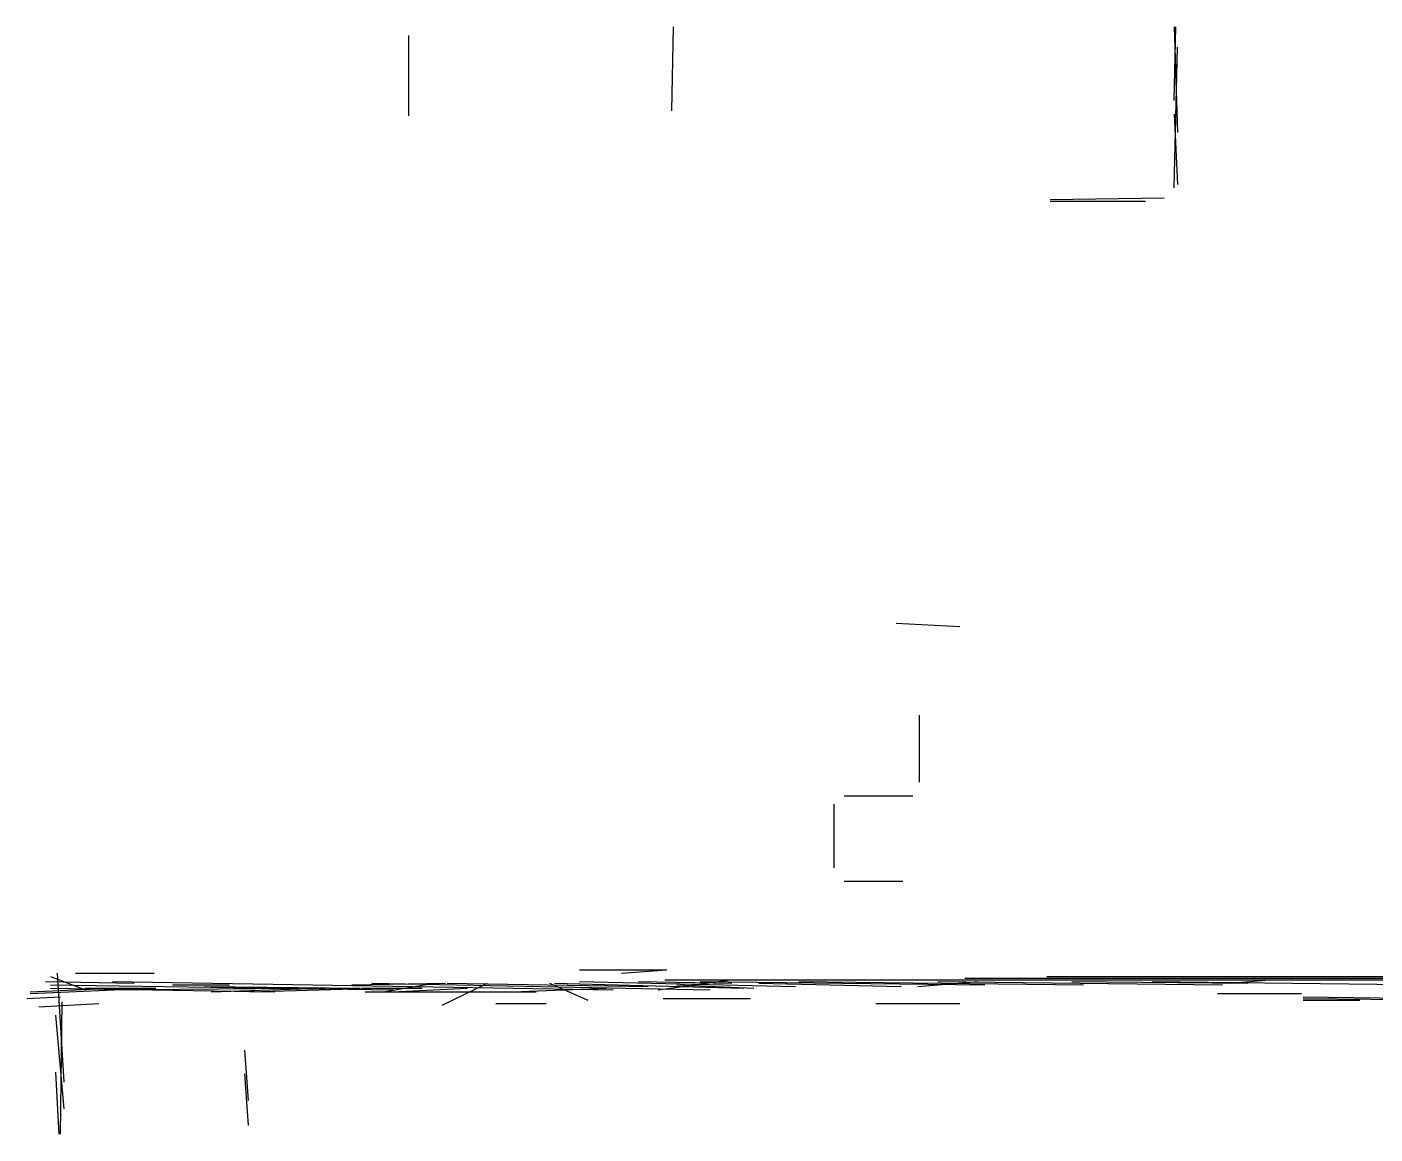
# Model space of a CAD drawing. Header units: metres. Extents: x 0.1 to 46.8, y -33.1 to 0.
# Drawn here: x 5.82 to 13.87, y -6.61 to 0 of the extents above; entities that cross this region are included whole.
import ezdxf

# ---------------------------------------------------------------- set-up
doc = ezdxf.new("R2010")
doc.units = ezdxf.units.M
doc.layers.add('Lines', color=7, linetype='Continuous')
doc.layers.add('Walls', color=2, linetype='Continuous')

msp = doc.modelspace()

# ---------------------------------------------------------------- linework, layer by layer
at = {"layer": 'Lines'}
for p, q in [((9.67, -0.5), (9.68, 0)), ((12.67, 0), (12.69, -0.63)), ((12.67, -0.44), (12.68, 0)), ((8.1, -0.53), (8.1, -0.05)), ((12.67, -0.96), (12.69, -0.12)), ((12.67, -0.52), (12.69, -0.94)), ((11.93, -1.03), (12.61, -1.02)), ((11.93, -1.04), (12.5, -1.04)), ((11.01, -3.56), (11.39, -3.58)), ((11.15, -4.51), (11.15, -4.11)), ((10.64, -5.02), (10.64, -4.64)), ((10.7, -4.59), (11.11, -4.59)), ((10.7, -5.1), (11.05, -5.1)), ((9.12, -5.63), (9.64, -5.63)), ((9.37, -5.65), (9.64, -5.63)), ((5.93, -5.7), (6.46, -5.71)), ((5.96, -5.67), (6.17, -5.75)), ((6, -5.65), (6.04, -6.3)), ((6.11, -5.65), (6.58, -5.65)), ((6.33, -5.7), (9.32, -5.75)), ((7.76, -5.72), (8.32, -5.71)), ((7.88, -5.71), (9.9, -5.75)), ((7.95, -5.76), (8.25, -5.71)), ((8.3, -5.84), (8.57, -5.71)), ((8.33, -5.71), (9.53, -5.73)), ((8.94, -5.71), (9.17, -5.81)), ((8.97, -5.71), (10.1, -5.74)), ((9.12, -5.7), (10.41, -5.73)), ((9.47, -5.7), (10.03, -5.71)), ((9.59, -5.75), (10.02, -5.69)), ((9.63, -5.69), (23.99, -5.69)), ((9.84, -5.7), (11.54, -5.72)), ((10.19, -5.71), (11.04, -5.73)), ((10.43, -5.7), (12.13, -5.72)), ((11.14, -5.73), (11.5, -5.7)), ((11.26, -5.7), (12.96, -5.72)), ((11.42, -5.68), (23.07, -5.68)), ((11.91, -5.67), (22.82, -5.67)), ((12.06, -5.7), (13.11, -5.71)), ((12.54, -5.7), (14.25, -5.72)), ((13, -5.71), (13.24, -5.69)), ((5.82, -5.8), (6.02, -5.79)), ((5.84, -5.77), (6.57, -5.74)), ((5.84, -5.76), (6.33, -5.74)), ((5.96, -5.72), (8.01, -5.75)), ((5.96, -5.74), (7.3, -5.76)), ((6.17, -5.74), (6.59, -5.74)), ((6.28, -5.75), (7.41, -5.74)), ((6.69, -5.72), (7.03, -5.72)), ((6.88, -5.73), (7.81, -5.74)), ((6.92, -5.76), (7.57, -5.74)), ((7.15, -5.76), (7.91, -5.74)), ((7.82, -5.74), (8.18, -5.74)), ((7.84, -5.76), (8.86, -5.76)), ((8, -5.76), (8.45, -5.74)), ((8.72, -5.76), (9.28, -5.74)), ((9.7, -5.72), (10.16, -5.74)), ((12.93, -5.77), (13.43, -5.77)), ((13.44, -5.79), (14.97, -5.81)), ((5.89, -5.85), (6.25, -5.83)), ((6.02, -6.61), (6.03, -5.82)), ((8.62, -5.83), (8.92, -5.83)), ((9.62, -5.8), (10.14, -5.8)), ((10.89, -5.83), (11.39, -5.83)), ((13.44, -5.8), (14.35, -5.81)), ((13.44, -5.81), (13.78, -5.81)), ((5.99, -5.9), (6.04, -6.46)), ((7.12, -6.11), (7.14, -6.41)), ((5.99, -6.24), (6.01, -6.61)), ((7.12, -6.25), (7.14, -6.56))]:
    msp.add_line(p, q, dxfattribs=at)
at = {"layer": 'Walls'}
for p, q in [((12.67, 0), (12.69, -0.63)), ((12.67, -0.96), (12.69, -0.12)), ((9.12, -5.63), (9.64, -5.63)), ((9.12, -5.63), (9.64, -5.63)), ((9.12, -5.63), (9.64, -5.63)), ((9.12, -5.63), (9.64, -5.63)), ((9.12, -5.63), (9.64, -5.63)), ((9.12, -5.63), (9.64, -5.63)), ((9.12, -5.63), (9.64, -5.63)), ((5.93, -5.7), (6.46, -5.71)), ((5.93, -5.7), (6.46, -5.71)), ((5.93, -5.7), (6.46, -5.71)), ((6, -5.65), (6.04, -6.3)), ((6, -5.65), (6.04, -6.3)), ((6.33, -5.7), (9.32, -5.75)), ((6.33, -5.7), (9.32, -5.75)), ((6.33, -5.7), (9.32, -5.75)), ((6.33, -5.7), (9.32, -5.75)), ((6.33, -5.7), (9.32, -5.75)), ((7.76, -5.72), (8.32, -5.71)), ((7.76, -5.72), (8.32, -5.71)), ((7.76, -5.72), (8.32, -5.71)), ((7.76, -5.72), (8.32, -5.71)), ((7.76, -5.72), (8.32, -5.71)), ((7.88, -5.71), (9.9, -5.75)), ((7.88, -5.71), (9.9, -5.75)), ((7.88, -5.71), (9.9, -5.75)), ((8.33, -5.71), (9.53, -5.73)), ((8.33, -5.71), (9.53, -5.73)), ((8.33, -5.71), (9.53, -5.73)), ((8.97, -5.71), (10.1, -5.74)), ((8.97, -5.71), (10.1, -5.74)), ((8.97, -5.71), (10.1, -5.74)), ((8.97, -5.71), (10.1, -5.74)), ((8.97, -5.71), (10.1, -5.74)), ((8.97, -5.71), (10.1, -5.74)), ((8.97, -5.71), (10.1, -5.74)), ((9.12, -5.7), (10.41, -5.73)), ((9.12, -5.7), (10.41, -5.73)), ((9.12, -5.7), (10.41, -5.73)), ((9.47, -5.7), (10.03, -5.71)), ((9.47, -5.7), (10.03, -5.71)), ((9.47, -5.7), (10.03, -5.71)), ((9.47, -5.7), (10.03, -5.71)), ((9.63, -5.69), (23.99, -5.69)), ((9.63, -5.69), (23.99, -5.69)), ((9.63, -5.69), (23.99, -5.69)), ((9.84, -5.7), (11.54, -5.72)), ((9.84, -5.7), (11.54, -5.72)), ((10.19, -5.71), (11.04, -5.73)), ((10.19, -5.71), (11.04, -5.73)), ((10.19, -5.71), (11.04, -5.73)), ((10.43, -5.7), (12.13, -5.72)), ((10.43, -5.7), (12.13, -5.72)), ((10.43, -5.7), (12.13, -5.72)), ((11.26, -5.7), (12.96, -5.72)), ((11.42, -5.68), (23.07, -5.68)), ((11.91, -5.67), (22.82, -5.67)), ((12.06, -5.7), (13.11, -5.71)), ((12.06, -5.7), (13.11, -5.71)), ((12.54, -5.7), (14.25, -5.72)), ((12.54, -5.7), (14.25, -5.72)), ((5.84, -5.77), (6.57, -5.74)), ((5.84, -5.77), (6.57, -5.74)), ((5.84, -5.77), (6.57, -5.74)), ((5.96, -5.72), (8.01, -5.75)), ((5.96, -5.72), (8.01, -5.75)), ((5.96, -5.72), (8.01, -5.75)), ((5.96, -5.72), (8.01, -5.75)), ((5.96, -5.72), (8.01, -5.75)), ((5.96, -5.72), (8.01, -5.75)), ((5.96, -5.74), (7.3, -5.76)), ((5.96, -5.74), (7.3, -5.76)), ((5.96, -5.74), (7.3, -5.76)), ((5.96, -5.74), (7.3, -5.76)), ((5.96, -5.74), (7.3, -5.76)), ((5.96, -5.74), (7.3, -5.76)), ((6.28, -5.75), (7.41, -5.74)), ((6.28, -5.75), (7.41, -5.74)), ((6.28, -5.75), (7.41, -5.74)), ((6.28, -5.75), (7.41, -5.74)), ((6.28, -5.75), (7.41, -5.74)), ((6.28, -5.75), (7.41, -5.74)), ((6.88, -5.73), (7.81, -5.74)), ((6.88, -5.73), (7.81, -5.74)), ((6.88, -5.73), (7.81, -5.74)), ((6.88, -5.73), (7.81, -5.74)), ((6.88, -5.73), (7.81, -5.74)), ((6.88, -5.73), (7.81, -5.74)), ((6.92, -5.76), (7.57, -5.74)), ((6.92, -5.76), (7.57, -5.74)), ((6.92, -5.76), (7.57, -5.74)), ((6.92, -5.76), (7.57, -5.74)), ((6.92, -5.76), (7.57, -5.74)), ((6.92, -5.76), (7.57, -5.74)), ((7.15, -5.76), (7.91, -5.74)), ((7.15, -5.76), (7.91, -5.74)), ((7.15, -5.76), (7.91, -5.74)), ((7.15, -5.76), (7.91, -5.74)), ((7.15, -5.76), (7.91, -5.74)), ((7.15, -5.76), (7.91, -5.74)), ((7.84, -5.76), (8.86, -5.76)), ((7.84, -5.76), (8.86, -5.76)), ((7.84, -5.76), (8.86, -5.76)), ((7.84, -5.76), (8.86, -5.76)), ((7.84, -5.76), (8.86, -5.76)), ((8.72, -5.76), (9.28, -5.74)), ((8.72, -5.76), (9.28, -5.74)), ((8.72, -5.76), (9.28, -5.74)), ((8.72, -5.76), (9.28, -5.74)), ((8.72, -5.76), (9.28, -5.74)), ((12.93, -5.77), (13.43, -5.77)), ((12.93, -5.77), (13.43, -5.77)), ((12.93, -5.77), (13.43, -5.77)), ((13.44, -5.79), (14.97, -5.81)), ((13.44, -5.79), (14.97, -5.81)), ((13.44, -5.79), (14.97, -5.81)), ((13.44, -5.79), (14.97, -5.81)), ((6.02, -6.61), (6.03, -5.82)), ((9.62, -5.8), (10.14, -5.8)), ((9.62, -5.8), (10.14, -5.8)), ((9.62, -5.8), (10.14, -5.8)), ((9.62, -5.8), (10.14, -5.8)), ((10.89, -5.83), (11.39, -5.83)), ((10.89, -5.83), (11.39, -5.83)), ((10.89, -5.83), (11.39, -5.83)), ((13.44, -5.8), (14.35, -5.81)), ((13.44, -5.8), (14.35, -5.81)), ((13.44, -5.8), (14.35, -5.81)), ((13.44, -5.8), (14.35, -5.81)), ((5.99, -5.9), (6.04, -6.46))]:
    msp.add_line(p, q, dxfattribs=at)

doc.saveas('drawing.dxf')
